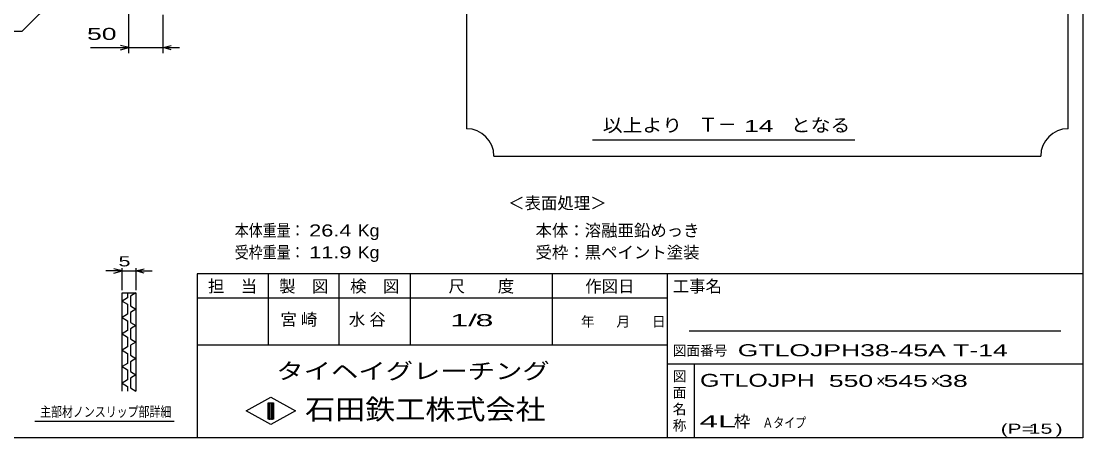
# Model space of a CAD drawing. Units: millimetres, scale not verified. Extents: x -1456 to 1385, y -1026 to 843.
# Drawn here: x -168 to 1385, y -917 to -308 of the extents above; entities that cross this region are included whole.
import ezdxf
from ezdxf.enums import TextEntityAlignment as Align

# ---------------------------------------------------------------- set-up
doc = ezdxf.new("R2010")
doc.units = ezdxf.units.MM
doc.header["$LTSCALE"] = 8
for name, color, linetype, lineweight in [('0_2', 150, 'Continuous', 25), ('22', 4, 'Continuous', 25), ('24', 2, 'Continuous', 25), ('32', 4, 'Continuous', 25)]:
    doc.layers.add(name, color=color, linetype=linetype, lineweight=lineweight)
doc.styles.add('ベクトル', font='')
doc.styles.get('ベクトル').set_extended_font_data('ベクトル')

msp = doc.modelspace()

# ---------------------------------------------------------------- linework, layer by layer
at = {"layer": '0_2'}
for p, q in [((1384.8, 842.8), (1384.8, -917.2)), ((1384.8, -677.2), (88.8, -677.2)), ((88.8, -677.2), (88.8, -917.2)), ((192.8, -677.2), (192.8, -781.2)), ((296.8, -781.2), (296.8, -677.2)), ((400.8, -677.2), (400.8, -781.2)), ((608.8, -781.2), (608.8, -677.2)), ((776.8, -677.2), (776.8, -917.2)), ((776.8, -713.2), (88.8, -713.2)), ((1352.8, -761.2), (808.8, -761.2)), ((88.8, -781.2), (776.8, -781.2)), ((776.8, -809.2), (1384.8, -809.2)), ((816.8, -917.2), (816.8, -809.2)), ((160.8, -878), (196.8, -858)), ((192.8, -866), (200.8, -866)), ((192.8, -890), (192.8, -866)), ((192.8, -866), (194.4, -866)), ((194.4, -866), (194.4, -890)), ((196, -890), (196, -866)), ((196, -866), (197.6, -866)), ((196.8, -858), (232.8, -878)), ((197.6, -866), (197.6, -890)), ((199.2, -890), (199.2, -866)), ((199.2, -866), (200.8, -866)), ((200.8, -866), (200.8, -890)), ((200.8, -866), (200.8, -890)), ((196.8, -898), (160.8, -878)), ((232.8, -878), (196.8, -898)), ((200.8, -890), (192.8, -890)), ((194.4, -890), (196, -890)), ((197.6, -890), (199.2, -890)), ((1384.8, -917.2), (-1383.2, -917.2))]:
    msp.add_line(p, q, dxfattribs=at)
at = {"layer": '22'}
for p, q in [((-167, -322.5), (-15, -170.5)), ((-11, -354.5), (-11, -170.5)), ((39, -354.5), (39, -298.5)), ((-327, -322.5), (-167, -322.5)), ((-67, -346.5), (-11, -346.5)), ((-11, -346.5), (-23, -343.3)), ((-23, -349.7), (-11, -346.5)), ((-11, -346.5), (39, -346.5)), ((39, -346.5), (51, -343.3)), ((51, -349.7), (39, -346.5)), ((39, -346.5), (63, -346.5))]:
    msp.add_line(p, q, dxfattribs=at)
at = {"layer": '24', "color": 4}
for p, q in [((483.2, 774.8), (483.2, -465.2)), ((1363.2, -465.2), (1363.2, 774.8)), ((667.2, -481.2), (1051.2, -481.2)), ((523.2, -505.2), (1323.2, -505.2))]:
    msp.add_line(p, q, dxfattribs=at)
for centre, start, end in [((483.2, -505.2), 0, 90), ((1363.2, -505.2), 90, 180)]:
    msp.add_arc(centre, 40, start, end, dxfattribs=at)
at = {"layer": '32'}
for p, q in [((-20.8, -673.2), (-44.8, -673.2)), ((-20.8, -673.2), (-32.8, -670)), ((-32.8, -676.4), (-20.8, -673.2)), ((-20.8, -701.2), (-20.8, -669.2)), ((-20.8, -673.2), (-0.8, -673.2)), ((-0.8, -669.2), (-0.8, -701.2)), ((-0.8, -673.2), (11.2, -670)), ((11.2, -676.4), (-0.8, -673.2)), ((-0.8, -673.2), (23.2, -673.2)), ((-20.8, -705.2), (-0.8, -705.2)), ((-20.8, -849.2), (-20.8, -705.2)), ((-12.8, -712.4), (-20.8, -717.2)), ((-12.8, -705.2), (-12.8, -712.4)), ((-0.8, -705.2), (-8.8, -710)), ((-8.8, -710), (-8.8, -724.4)), ((-0.8, -705.2), (-0.8, -849.2)), ((-20.8, -717.2), (-12.8, -722)), ((-12.8, -722), (-12.8, -736.4)), ((-8.8, -724.4), (-0.8, -729.2)), ((-0.8, -729.2), (-8.8, -734)), ((-12.8, -736.4), (-20.8, -741.2)), ((-20.8, -741.2), (-12.8, -746)), ((-8.8, -734), (-8.8, -748.4)), ((-12.8, -760.4), (-20.8, -765.2)), ((-12.8, -746), (-12.8, -760.4)), ((-8.8, -748.4), (-0.8, -753.2)), ((-0.8, -753.2), (-8.8, -758)), ((-8.8, -758), (-8.8, -772.4)), ((-20.8, -765.2), (-12.8, -770)), ((-12.8, -770), (-12.8, -784.4)), ((-8.8, -772.4), (-0.8, -777.2)), ((-12.8, -784.4), (-20.8, -789.2)), ((-20.8, -789.2), (-12.8, -794)), ((-0.8, -777.2), (-8.8, -782)), ((-8.8, -782), (-8.8, -796.4)), ((-12.8, -794), (-12.8, -808.4)), ((-8.8, -796.4), (-0.8, -801.2)), ((-0.8, -801.2), (-8.8, -806)), ((-8.8, -806), (-8.8, -820.4)), ((-12.8, -808.4), (-20.8, -813.2)), ((-20.8, -813.2), (-12.8, -818)), ((-12.8, -818), (-12.8, -832.4)), ((-8.8, -820.4), (-0.8, -825.2)), ((-12.8, -832.4), (-20.8, -837.2)), ((-20.8, -837.2), (-12.8, -842)), ((-0.8, -825.2), (-8.8, -830)), ((-8.8, -830), (-8.8, -844.4)), ((-12.8, -842), (-12.8, -849.2)), ((-8.8, -844.4), (-0.8, -849.2)), ((55.2, -893.2), (-148.8, -893.2))]:
    msp.add_line(p, q, dxfattribs=at)

# ---------------------------------------------------------------- texts
at = {"layer": '0_2', "style": 'ベクトル'}
for s, height, p in [('担\u3000当', 17.6, (104.8, -695.6)), ('製\u3000図', 17.6, (208.8, -695.6)), ('検\u3000図', 17.6, (312.8, -695.6)), ('尺\u3000\u3000度', 17.6, (456.8, -695.6)), ('作図日', 17.6, (656.8, -695.6)), ('工事名', 17.6, (784.8, -695.6)), ('年', 14.7, (650.4, -747.2)), ('月', 14.7, (702.4, -747.2)), ('日', 14.7, (754.4, -747.2)), ('図面番号', 14.66, (784.8, -789.6)), ('図', 14.7, (784.8, -827.2)), ('面', 14.7, (784.8, -851.2)), ('名', 14.7, (784.8, -875.2)), ('称', 14.7, (784.8, -899.2))]:
    msp.add_text(s, height=height, dxfattribs=at).set_placement(p, align=Align.MIDDLE_LEFT)
at = {"layer": '0_2', "color": 222, "style": 'ベクトル'}
for s, height, width, p in [('タイヘイグレーチング', 23.46, 1.25, (204.8, -819.6)), ('石田鉄工株式会社', 29.33, 1.1, (246.8, -875.6))]:
    msp.add_text(s, height=height, dxfattribs=dict(at, width=width)).set_placement(p, align=Align.MIDDLE_LEFT)
at = {"layer": '22', "color": 2, "style": 'ベクトル'}
for s, height, width, p in [(' 50 ', 17.6, 1.65, (-83, -326.5)), ('本体重量：', 17.6, 0.85, (144, -614)), (' 26.4', 17.6, 1.35, (244, -614)), ('Kg', 17.6, 1.1, (324, -614)), ('受枠重量：', 17.6, 0.85, (144, -646)), (' 11.9', 17.6, 1.35, (244, -646)), ('Kg', 17.6, 1.1, (324, -646)), ('1/', 17.6, 2, (459.2, -745.2)), (' 8 ', 17.6, 2, (483.2, -745.2)), ('GTLOJPH38-45A T-14                  ', 17.6, 1.65, (880, -789.2)), ('GTLOJPH', 18.77, 1.45, (824.8, -833.2)), (' 550 ', 17.6, 1.65, (1002.5, -834)), (' 545 ', 17.6, 1.65, (1082.5, -834)), (' 38 ', 17.6, 1.65, (1162.5, -834)), ('4L', 17.6, 2.05, (824, -893.2)), ('Ａタイプ', 14.66, 0.8, (916, -895.2)), ('(P=', 14.66, 1.55, (1264.8, -904)), (' 15 ', 14.66, 1.6, (1296.8, -904)), (')', 14.7, 1.6, (1344.8, -904))]:
    msp.add_text(s, height=height, dxfattribs=dict(at, width=width)).set_placement(p, align=Align.MIDDLE_LEFT)
for s, p in [('＜表面処理＞', (544, -574)), ('本体：', (584, -614)), ('溶融亜鉛めっき', (656, -614)), ('受枠：', (584, -646)), ('黒ペイント塗装', (656, -646)), ('×', (1082.5, -834)), ('×', (1162.5, -834)), ('枠', (874.4, -893.2))]:
    msp.add_text(s, height=17.6, dxfattribs=at).set_placement(p, align=Align.MIDDLE_LEFT)
at = {"layer": '22', "color": 2, "char_height": 17.6, "attachment_point": 4, "style": 'ベクトル'}
for s, insert in [('\\T1.25;宮崎\u3000', (210.8, -745.2)), ('\\T1.25;水谷\u3000', (310.8, -745.2))]:
    msp.add_mtext(s, dxfattribs=dict(at, insert=insert))
at = {"layer": '24', "style": 'ベクトル'}
for s, height, width, p in [('以上より\u3000', 19.35, 1.1, (682.4, -460)), ('となる', 19.35, 1.1, (957.6, -460)), (' 14 ', 17.6, 1.65, (878.4, -461.2))]:
    msp.add_text(s, height=height, dxfattribs=dict(at, width=width)).set_placement(p, align=Align.MIDDLE_LEFT)
msp.add_text('Ｔ－', height=20.53, dxfattribs=at).set_placement((822.4, -459.2), align=Align.MIDDLE_LEFT)
at = {"layer": '32', "color": 2, "style": 'ベクトル'}
for s, width, p in [(' 5 ', 1.6, (-34.8, -659.2)), ('主部材ノンスリップ部詳細', 0.8, (-140.8, -879.2))]:
    msp.add_text(s, height=14.66, dxfattribs=dict(at, width=width)).set_placement(p, align=Align.MIDDLE_LEFT)

doc.saveas('drawing.dxf')
